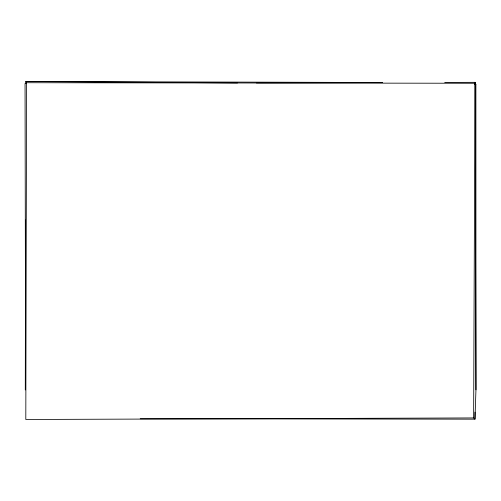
<?xml version="1.0" encoding="UTF-8"?>
<svg xmlns="http://www.w3.org/2000/svg" width="501" height="501" viewBox="0 0 501 501"><rect width="100%" height="100%" fill="white"/><g stroke="black" fill="none" stroke-linecap="round" stroke-linejoin="round"><path stroke-width="0.75" d="M25.557 220.027L25.288 389.834L25.607 389.847L25.05 83.529L26.591 82.721L474.979 83.26L475.186 82.333L444.713 82.414M25.77 83.078L25.77 81.513L382.395 82.508M26.591 82.721L25.802 419.487L473.627 417.934L474.979 419.168L475.95 389.841L475.887 84.487L474.679 82.765M473.627 417.934L474.979 83.26M256.368 82.915L382.188 82.584M140.217 418.755L474.979 419.168L474.973 412.129M25.77 81.513L237.543 82.915M474.322 84.481L475.887 84.487M475.186 82.333L475.95 389.841"/></g></svg>
